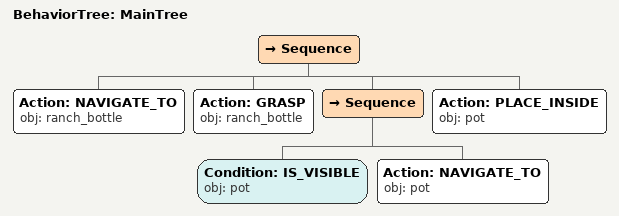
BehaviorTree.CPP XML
<root main_tree_to_execute="MainTree">
  <BehaviorTree ID="MainTree">
    <Sequence>
      <!-- Navigate to ranch_bottle -->
      <Action ID="NAVIGATE_TO" obj="ranch_bottle" />
      <!-- Grasp ranch_bottle -->
      <Action ID="GRASP" obj="ranch_bottle" />
      <Sequence>
        <!-- Check pot is visible before NAVIGATE_TO -->
        <Condition ID="IS_VISIBLE" obj="pot" />
        <!-- Navigate to pot -->
        <Action ID="NAVIGATE_TO" obj="pot" />
      </Sequence>
      <!-- Place inside pot -->
      <Action ID="PLACE_INSIDE" obj="pot" />
    </Sequence>
  </BehaviorTree>
</root>
